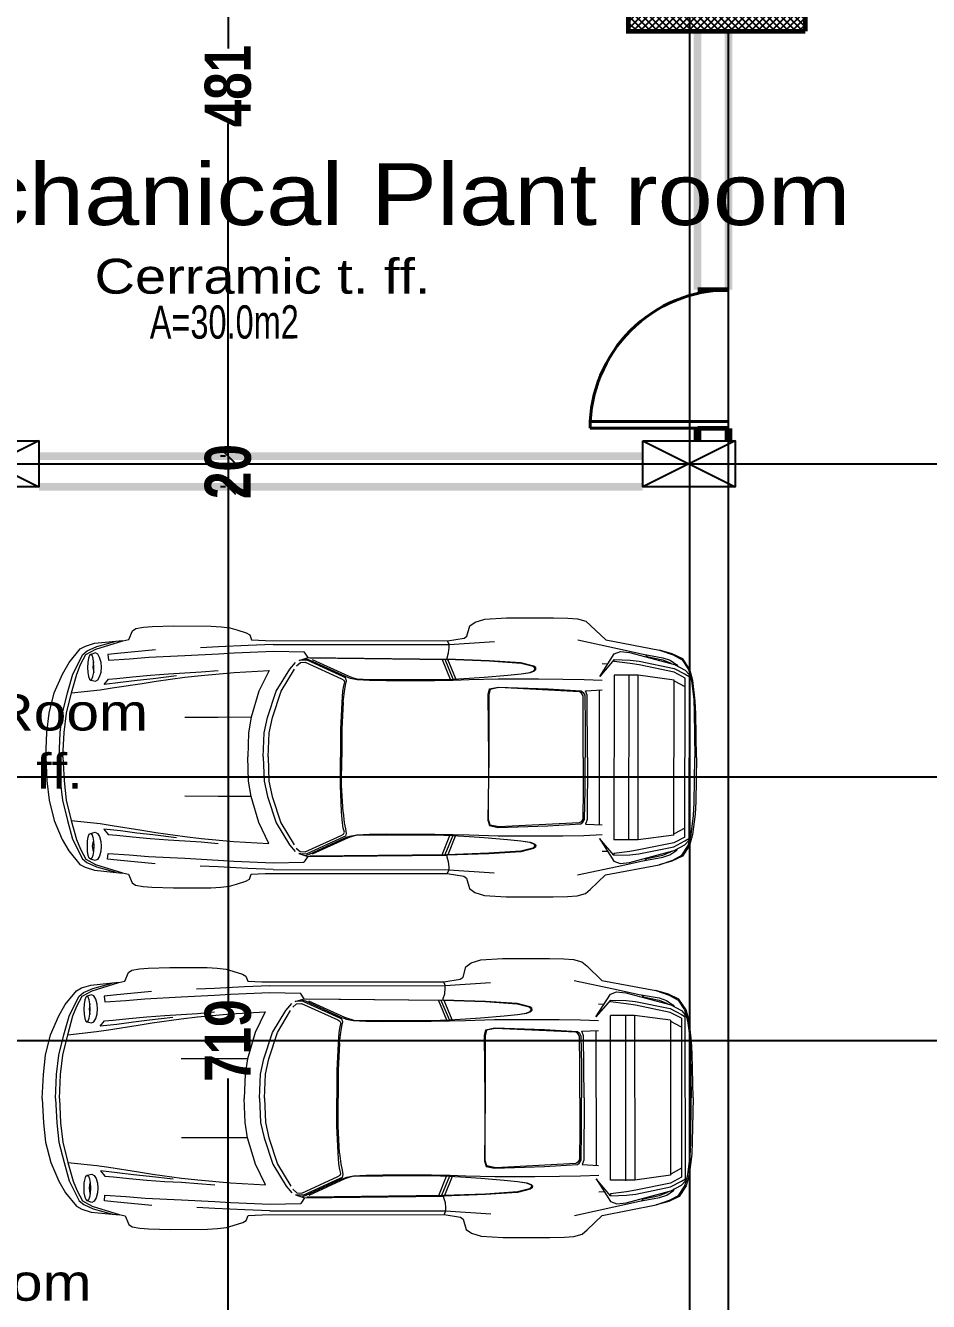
# Model space of a CAD drawing. Extents: x 285329 to 658348, y -83126 to -16980.
# Drawn here: x 327487 to 328074, y -40368 to -39539 of the extents above; entities that cross this region are included whole.
import ezdxf

# ---------------------------------------------------------------- set-up
doc = ezdxf.new("R2010")
doc.units = 0
doc.linetypes.add('CENTER', pattern=[50.8, 31.75, -6.35, 6.35, -6.35])
doc.layers.get('0').update_dxf_attribs({"linetype": 'CONTINUOUS'})
doc.layers.get('DEFPOINTS').update_dxf_attribs({"color": 9, "linetype": 'CONTINUOUS'})
for name, color, linetype, lineweight in [('A-Axis', 1, 'CENTER', 9), ('A-Door', 5, 'CONTINUOUS', 15), ('A-text finishing', 6, 'CONTINUOUS', 13), ('A-text function', 30, 'CONTINUOUS', 20), ('FIGURES', 153, 'CONTINUOUS', 0), ('SECTION-ar', 131, 'CONTINUOUS', 40), ('VIS', 8, 'CONTINUOUS', 18)]:
    doc.layers.add(name, color=color, linetype=linetype, lineweight=lineweight)
for name, color, linetype in [('AXIS', 1, 'CONTINUOUS'), ('COLUMN', 5, 'CONTINUOUS'), ('FURNITURE', 4, 'CONTINUOUS'), ('TEXT', 3, 'CONTINUOUS'), ('WALL', 7, 'CONTINUOUS')]:
    doc.layers.add(name, color=color, linetype=linetype)
doc.styles.add('ARIAL', font='BOD_CB.TTF', dxfattribs={"width": 1.2})
doc.styles.add('CITYBLUEPRINT', font='cityb___.ttf', dxfattribs={"width": 0.8})
doc.styles.get("Standard").update_dxf_attribs({"font": 'sanss___.ttf', "height": 15})
doc.dimstyles.new('50', dxfattribs={"dimtxt": 30, "dimasz": 10, "dimexe": 5, "dimexo": 6, "dimgap": 5, "dimtad": 0, "dimdec": 0, "dimdsep": 46, "dimtxsty": 'CITYBLUEPRINT', "dimblk1": 'OBLIQUE', "dimblk2": 'OBLIQUE', "dimsah": 1, "dimcen": 0.05, "dimdle": 0.03, "dimclre": 22, "dimclrt": 7, "dimadec": 0, "dimazin": 0, "dimtfac": 1, "dimtdec": 0, "dimtix": 1, "dimtmove": 0, "dimatfit": 3, "dimldrblk": 'OBLIQUE', "dimfxl": 1, "dimtolj": 1, "dimtzin": 0, "dimarcsym": 0})

# ---------------------------------------------------------------- blocks, each defined once
blk = doc.blocks.new('XREF1$0$02PCAR09')
at = {"color": 0, "linetype": 'ByBlock'}
for p, q in [((-139.39, 33.77), (-143.26, 30.05)), ((-138.14, 34.83), (-139.39, 33.77)), ((-136.04, 35.43), (-138.14, 34.83)), ((-133.57, 35.58), (-136.04, 35.43)), ((-129.86, 35.7), (-133.57, 35.58)), ((-117.88, 35.7), (-129.86, 35.7)), ((-112.33, 35.34), (-117.88, 35.7)), ((-109.85, 34.59), (-112.33, 35.34)), ((-108.47, 33.6), (-109.85, 34.59)), ((-107.73, 30.95), (-108.47, 33.6)), ((-47.09, 33.02), (-48.85, 32.53)), ((-44.85, 33.29), (-47.09, 33.02)), ((-42.26, 33.45), (-44.85, 33.29)), ((-32.75, 33.53), (-42.26, 33.45)), ((-27.18, 33.31), (-32.75, 33.53)), ((-24.96, 33.14), (-27.18, 33.31)), ((-22.98, 32.83), (-24.96, 33.14)), ((-22.13, 32.24), (-22.98, 32.83)), ((-143.26, 30.05), (-157.04, 27.42)), ((-136.16, 30.07), (-146.25, 27.9)), ((-103.18, 28.82), (-114.79, 29.59)), ((-107, 30.43), (-107.73, 30.95)), ((-102.8, 29.76), (-107, 30.43)), ((-103.18, 28.82), (-102.8, 29.76)), ((-56.22, 29.83), (-102.8, 29.76)), ((-52.64, 29.95), (-56.22, 29.83)), ((-52.16, 31.23), (-52.64, 29.95)), ((-51.29, 31.76), (-52.16, 31.23)), ((-48.85, 32.53), (-51.29, 31.76)), ((-21.22, 30), (-22.13, 32.24)), ((-19.65, 29.66), (-21.22, 30)), ((-12.48, 29.04), (-19.65, 29.78)), ((-12.79, 27.56), (-19.65, 29.66)), ((-13.04, 28.18), (-17.96, 29.55)), ((-162.98, 25.22), (-160.29, 26.5)), ((-160.49, 26.23), (-162.81, 24.98)), ((-149.39, 26.87), (-160.88, 23.8)), ((-157.04, 27.42), (-160.49, 26.23)), ((-160.29, 26.5), (-157.04, 27.42)), ((-152.81, 26.43), (-157.91, 25.53)), ((-153.47, 26.28), (-153.83, 25.85)), ((-146.25, 27.9), (-152.81, 26.43)), ((-147.04, 27.13), (-149.39, 26.87)), ((-145.43, 26.52), (-147.04, 27.13)), ((-141.73, 20.71), (-145.43, 26.52)), ((-58.2, 28.79), (-103.18, 28.82)), ((-103.18, 28.09), (-103.18, 28.82)), ((-103.06, 26.7), (-103.18, 28.09)), ((-102.68, 25.44), (-103.06, 26.7)), ((-67.1, 25.46), (-66.11, 26.89)), ((-58.32, 27.06), (-66.11, 26.89)), ((-48.2, 26.63), (-58.32, 27.06)), ((-58.2, 28.77), (-51.78, 28.55)), ((-51.78, 28.55), (-44.15, 28.14)), ((-44.15, 26.41), (-48.2, 26.63)), ((-44.15, 28.14), (-39.54, 27.93)), ((-35.6, 25.95), (-44.15, 26.41)), ((-28.03, 27.35), (-18.29, 26.45)), ((-18.29, 26.45), (-15.88, 26.19)), ((-15.88, 26.19), (-16.03, 24.72)), ((-13.76, 25.41), (-13.28, 26.26)), ((-13.28, 26.26), (-12.67, 26.55)), ((-10.59, 27.09), (-13.04, 28.18)), ((-10.26, 26.19), (-12.79, 27.56)), ((-12.67, 26.55), (-11.49, 26.19)), ((-10.14, 28.29), (-12.48, 29.04)), ((-11.81, 25.93), (-11.49, 26.19)), ((-11.49, 26.19), (-11.18, 25.93)), ((-9.43, 26.13), (-10.59, 27.09)), ((-8.9, 23.63), (-10.26, 26.19)), ((-8.78, 27.56), (-10.14, 28.29)), ((-6.9, 21.08), (-9.43, 26.13)), ((-5.94, 24.09), (-8.78, 27.56)), ((-164.79, 22.49), (-162.98, 25.22)), ((-162.81, 24.98), (-164.42, 22.49)), ((-160.88, 23.8), (-163.6, 22.32)), ((-161.5, 23.73), (-161.74, 23.33)), ((-159.78, 24.91), (-161.5, 23.73)), ((-151.85, 24.65), (-160.77, 22.81)), ((-160.77, 21.82), (-151.85, 23.66)), ((-159.78, 24.24), (-160.17, 23.99)), ((-157.91, 25.53), (-159.78, 24.91)), ((-157.91, 25.01), (-159.78, 24.24)), ((-153.83, 25.85), (-157.91, 25.01)), ((-149.51, 24.91), (-151.85, 24.65)), ((-151.85, 23.66), (-149.51, 24.04)), ((-145.43, 25.03), (-149.51, 24.91)), ((-149.51, 24.04), (-145.43, 24.53)), ((-145.43, 25.03), (-141.73, 20.73)), ((-145.43, 24.53), (-145.43, 25.03)), ((-142.39, 24.02), (-143.85, 23.95)), ((-125.42, 22.45), (-125.37, 22.96)), ((-125.37, 22.96), (-124.86, 23.34)), ((-125.13, 22.84), (-124.69, 23.22)), ((-124.86, 23.34), (-121.58, 24.14)), ((-124.69, 23.22), (-121.6, 24.01)), ((-121.6, 24.01), (-113.44, 24.57)), ((-121.58, 24.14), (-113.44, 24.69)), ((-113.44, 24.69), (-102.68, 25.08)), ((-113.44, 24.57), (-102.68, 24.96)), ((-104.9, 20.03), (-102.9, 24.96)), ((-104.22, 19.99), (-102.17, 24.96)), ((-101.45, 24.96), (-103.47, 19.98)), ((-67.1, 25.44), (-102.68, 25.06)), ((-102.68, 25.08), (-102.68, 25.44)), ((-102.68, 24.94), (-67.65, 25.32)), ((-102.68, 25.06), (-102.68, 24.94)), ((-77.45, 20.66), (-68.24, 24.88)), ((-67.39, 24.89), (-76.59, 20.66)), ((-76.17, 20.52), (-66.86, 24.77)), ((-66.4, 24.24), (-75.65, 20.03)), ((-66.42, 25.2), (-67.39, 24.89)), ((-67.1, 25.54), (-67.1, 25.54)), ((-64.81, 24.72), (-67.1, 25.46)), ((-66.86, 24.77), (-65.78, 24.81)), ((-65.14, 24.16), (-66.4, 24.24)), ((-65.78, 24.81), (-64.81, 24.72)), ((-64.13, 23.29), (-65.14, 24.16)), ((-62.4, 22.49), (-63.89, 24.21)), ((-26.33, 25.46), (-35.6, 25.95)), ((-21.41, 25.08), (-26.33, 25.46)), ((-16.03, 24.72), (-21.41, 25.08)), ((-14.22, 22.91), (-14.12, 24.14)), ((-14.12, 21.68), (-14.22, 22.91)), ((-14.12, 24.14), (-13.76, 25.41)), ((-12.31, 22.86), (-12.22, 24.26)), ((-12.24, 21.56), (-12.31, 22.86)), ((-12.04, 22.86), (-12.24, 21.56)), ((-12.22, 24.26), (-12.07, 25.22)), ((-12.22, 24.26), (-12.04, 22.86)), ((-12.07, 25.22), (-11.81, 25.93)), ((-11.18, 25.93), (-10.93, 25.22)), ((-10.93, 25.22), (-10.74, 24.13)), ((-10.74, 24.13), (-10.69, 22.86)), ((-10.69, 22.86), (-10.74, 21.58)), ((-7.91, 21.15), (-8.9, 23.63)), ((-4.27, 21.14), (-5.94, 24.09)), ((-166.21, 14.44), (-165.56, 19.69)), ((-165.19, 19.69), (-165.8, 14.82)), ((-165.56, 19.69), (-164.79, 22.49)), ((-164.42, 22.49), (-165.19, 19.69)), ((-163.6, 22.32), (-164.59, 21.21)), ((-163.6, 21.32), (-164.59, 20.71)), ((-164.59, -21.21), (-164.59, 21.21)), ((-160.77, 22.81), (-163.6, 21.32)), ((-163.6, 20.33), (-160.77, 21.82)), ((-163.6, 20.33), (-163.6, -20.33)), ((-160.77, 19.82), (-151.61, 21.07)), ((-160.77, 19.82), (-160.77, -19.82)), ((-151.61, 21.07), (-151.61, -21.07)), ((-151.61, 21.07), (-145.43, 21.07)), ((-149.26, 21.07), (-149.26, -21.19)), ((-145.43, -21.07), (-145.43, 21.07)), ((-137.77, 19.96), (-142.39, 19.75)), ((-132.34, 20.03), (-137.77, 19.96)), ((-126.04, 20.1), (-132.34, 20.03)), ((-115.78, 20.11), (-126.04, 20.1)), ((-125.08, 22.11), (-125.42, 22.45)), ((-125.15, 22.43), (-125.13, 22.84)), ((-124.89, 22.11), (-125.15, 22.43)), ((-124.01, 21.73), (-125.08, 22.11)), ((-123.84, 21.73), (-124.89, 22.11)), ((-121.62, 21.38), (-124.01, 21.73)), ((-121.62, 21.38), (-123.84, 21.73)), ((-118.22, 21.03), (-121.62, 21.38)), ((-112.19, 20.51), (-118.22, 21.03)), ((-108.37, 19.87), (-115.78, 20.11)), ((-108.37, 20.23), (-112.19, 20.51)), ((-104.22, 19.99), (-108.37, 20.23)), ((-104.27, 19.73), (-108.37, 19.87)), ((-99.56, 19.65), (-104.27, 19.73)), ((-99.52, 19.84), (-104.22, 19.99)), ((-87.11, 19.64), (-99.56, 19.65)), ((-87.11, 19.87), (-99.52, 19.84)), ((-82.86, 19.87), (-87.11, 19.87)), ((-82.86, 19.72), (-87.11, 19.64)), ((-79.67, 19.98), (-82.86, 19.87)), ((-79.63, 19.86), (-82.86, 19.72)), ((-79.67, 19.96), (-78.74, 20.2)), ((-77.89, 20.2), (-79.63, 19.86)), ((-78.74, 20.2), (-77.45, 20.66)), ((-77.21, 20.44), (-77.89, 20.2)), ((-76.59, 20.66), (-77.21, 20.44)), ((-76.95, 19.52), (-76.71, 20.25)), ((-76.71, 20.25), (-76.17, 20.52)), ((-76.22, 19.69), (-76.44, 19.24)), ((-75.65, 20.03), (-76.22, 19.69)), ((-60.22, 16.82), (-63.6, 22.49)), ((-58.97, 16.82), (-62.4, 22.49)), ((-57.13, 22.11), (-54.53, 16.8)), ((-48.2, 21.63), (-57.13, 22.11)), ((-39.78, 20.85), (-48.2, 21.63)), ((-39.78, 21.75), (-44.12, 22.11)), ((-35.6, 21.46), (-39.78, 21.75)), ((-35.6, 20.37), (-39.78, 20.85)), ((-31.38, 21.21), (-35.6, 21.46)), ((-28.21, 19.38), (-35.6, 20.37)), ((-33.48, 20.69), (-27.45, 19.99)), ((-26.79, 20.88), (-31.38, 21.21)), ((-27.45, 19.99), (-23.36, 19.5)), ((-22.2, 20.45), (-26.79, 20.88)), ((-18.2, 20.06), (-22.2, 20.45)), ((-16, 19.87), (-18.2, 20.06)), ((-14.89, 18.51), (-16, 19.87)), ((-13.76, 20.44), (-14.12, 21.68)), ((-13.28, 19.65), (-13.76, 20.44)), ((-12.67, 19.33), (-13.28, 19.65)), ((-11.49, 19.6), (-12.67, 19.33)), ((-12.07, 20.57), (-12.24, 21.58)), ((-11.81, 19.84), (-12.07, 20.57)), ((-11.49, 19.6), (-11.81, 19.84)), ((-11.18, 19.81), (-11.49, 19.6)), ((-10.93, 20.51), (-11.18, 19.81)), ((-10.74, 21.58), (-10.93, 20.51)), ((-6.56, 16.32), (-7.91, 21.15)), ((-5.57, 16.32), (-6.9, 21.08)), ((-2.17, 16.31), (-4.27, 21.14)), ((-163.6, 18.05), (-160.88, 19.53)), ((-138.14, 17.06), (-142.38, 17.26)), ((-141.73, 17.26), (-141.73, -17.16)), ((-138.57, 15.9), (-138.14, 17.06)), ((-137.51, 16.58), (-137.9, 15.9)), ((-136.98, 17.01), (-137.51, 16.58)), ((-137.48, 15.78), (-137.08, 16.44)), ((-137.08, 16.44), (-136.55, 16.78)), ((-128.55, 17.52), (-136.98, 17.01)), ((-136.55, 16.78), (-115.95, 17.82)), ((-115.76, 17.94), (-128.55, 17.52)), ((-115.95, 17.82), (-113.73, 17.36)), ((-113.56, 17.48), (-115.76, 17.94)), ((-113.73, 17.36), (-113.35, 15.95)), ((-113.2, 16.07), (-113.56, 17.48)), ((-76.73, 18.37), (-76.95, 19.52)), ((-76.42, 16.82), (-76.73, 18.37)), ((-76.44, 19.24), (-76.15, 18.22)), ((-76.1, 14.07), (-76.42, 16.82)), ((-76.15, 18.22), (-75.93, 16.82)), ((-75.93, 16.82), (-75.72, 13.98)), ((-60.22, 16.82), (-60.22, 16.82)), ((-58, 10.14), (-60.22, 16.82)), ((-56.75, 10.14), (-58.97, 16.82)), ((-54.53, 16.8), (-52.55, 10.14)), ((-24.62, 18.78), (-28.21, 19.38)), ((-17.01, 17.6), (-24.62, 18.78)), ((-23.36, 19.5), (-19.12, 18.97)), ((-19.12, 18.97), (-14.89, 18.51)), ((-13.95, 17.11), (-17.01, 17.6)), ((-6.56, 16.32), (-13.95, 17.11)), ((-5.26, 11.13), (-6.56, 16.32)), ((-4.27, 11.13), (-5.57, 16.32)), ((-166.35, 11.22), (-166.21, 14.44)), ((-165.8, 14.82), (-165.94, 11.59)), ((-138.66, 0), (-138.57, 15.9)), ((-137.9, 15.9), (-138.04, 8.28)), ((-137.56, 8.16), (-137.48, 15.78)), ((-113.4, -0.02), (-113.2, 16.07)), ((-113.35, 15.95), (-113.4, 0.02)), ((-76.1, 14.07), (-75.74, 7.15)), ((-75.72, 13.98), (-75.43, 7.15)), ((-0.87, 11.13), (-2.17, 16.31)), ((-166.57, 0.02), (-166.35, 11.22)), ((-165.94, 11.59), (-166.08, 0)), ((-57.13, 6.18), (-58, 10.14)), ((-55.9, 6.18), (-56.75, 10.14)), ((-52.55, 10.14), (-44.12, 10.09)), ((-52.55, 10.14), (-51.92, 6.18)), ((-44.12, 10.09), (-35.6, 10.09)), ((-4.7, 6.2), (-5.26, 11.13)), ((-3.7, 6.2), (-4.27, 11.13)), ((-0.31, 6.18), (-0.87, 11.13)), ((-138.04, 8.28), (-138.04, 0)), ((-137.56, 0), (-137.56, 8.16)), ((-75.74, 7.15), (-75.77, 0)), ((-75.43, 7.15), (-75.4, 0)), ((-56.89, 0), (-57.13, 6.18)), ((-55.64, 0), (-55.9, 6.18)), ((-51.92, 6.18), (-51.68, 0)), ((-4.39, 0), (-4.7, 6.2)), ((-3.4, 0), (-3.7, 6.2)), ((0, 0), (-0.31, 6.18)), ((-165.94, -11.59), (-166.08, 0)), ((-138.66, 0), (-138.57, -15.9)), ((-138.04, -8.28), (-138.04, 0)), ((-137.56, 0), (-137.56, -8.16)), ((-113.4, 0.02), (-113.2, -16.07)), ((-75.74, -7.15), (-75.77, 0)), ((-75.43, -7.15), (-75.4, 0)), ((-56.89, 0), (-57.13, -6.18)), ((-55.64, 0), (-55.9, -6.18)), ((-51.92, -6.18), (-51.68, 0)), ((-4.39, 0), (-4.7, -6.2)), ((-3.4, 0), (-3.7, -6.2)), ((0, 0), (-0.31, -6.18)), ((-166.57, -0.02), (-166.35, -11.22)), ((-113.35, -15.95), (-113.4, -0.02)), ((-57.13, -6.18), (-58, -10.14)), ((-55.9, -6.18), (-56.75, -10.14)), ((-52.55, -10.14), (-51.92, -6.18)), ((-4.7, -6.2), (-5.26, -11.13)), ((-3.7, -6.2), (-4.27, -11.13)), ((-0.31, -6.18), (-0.87, -11.13)), ((-137.9, -15.9), (-138.04, -8.28)), ((-137.56, -8.16), (-137.48, -15.78)), ((-76.1, -14.07), (-75.74, -7.15)), ((-75.72, -13.98), (-75.43, -7.15)), ((-166.35, -11.22), (-166.21, -14.44)), ((-165.8, -14.82), (-165.94, -11.59)), ((-58, -10.14), (-60.22, -16.82)), ((-56.75, -10.14), (-58.97, -16.82)), ((-54.53, -16.8), (-52.55, -10.14)), ((-52.55, -10.14), (-44.12, -10.09)), ((-44.12, -10.09), (-35.6, -10.09)), ((-5.26, -11.13), (-6.56, -16.32)), ((-4.27, -11.13), (-5.57, -16.32)), ((-0.87, -11.13), (-2.17, -16.31)), ((-166.21, -14.44), (-165.56, -19.69)), ((-165.19, -19.69), (-165.8, -14.82)), ((-138.57, -15.9), (-138.14, -17.06)), ((-137.51, -16.58), (-137.9, -15.9)), ((-137.48, -15.78), (-137.08, -16.44)), ((-113.73, -17.36), (-113.35, -15.95)), ((-113.2, -16.07), (-113.56, -17.48)), ((-76.1, -14.07), (-76.42, -16.82)), ((-75.93, -16.82), (-75.72, -13.98)), ((-2.17, -16.31), (-4.27, -21.14)), ((-163.6, -18.05), (-160.88, -19.53)), ((-138.14, -17.06), (-142.38, -17.26)), ((-136.98, -17.01), (-137.51, -16.58)), ((-137.08, -16.44), (-136.55, -16.78)), ((-128.55, -17.52), (-136.98, -17.01)), ((-136.55, -16.78), (-115.95, -17.82)), ((-115.76, -17.94), (-128.55, -17.52)), ((-115.95, -17.82), (-113.73, -17.36)), ((-113.56, -17.48), (-115.76, -17.94)), ((-76.73, -18.37), (-76.95, -19.52)), ((-76.95, -19.52), (-76.71, -20.25)), ((-76.42, -16.82), (-76.73, -18.37)), ((-76.44, -19.24), (-76.15, -18.22)), ((-76.22, -19.69), (-76.44, -19.24)), ((-76.15, -18.22), (-75.93, -16.82)), ((-60.22, -16.82), (-63.6, -22.49)), ((-58.97, -16.82), (-62.4, -22.49)), ((-60.22, -16.82), (-60.22, -16.82)), ((-57.13, -22.11), (-54.53, -16.8)), ((-28.21, -19.38), (-35.6, -20.37)), ((-24.62, -18.78), (-28.21, -19.38)), ((-27.45, -19.99), (-23.36, -19.5)), ((-17.01, -17.6), (-24.62, -18.78)), ((-23.36, -19.5), (-19.12, -18.97)), ((-19.12, -18.97), (-14.89, -18.51)), ((-13.95, -17.11), (-17.01, -17.6)), ((-14.89, -18.51), (-16, -19.87)), ((-6.56, -16.32), (-13.95, -17.11)), ((-12.67, -19.33), (-13.28, -19.65)), ((-11.49, -19.6), (-12.67, -19.33)), ((-6.56, -16.32), (-7.91, -21.15)), ((-5.57, -16.32), (-6.9, -21.08)), ((-165.56, -19.69), (-164.79, -22.49)), ((-164.42, -22.49), (-165.19, -19.69)), ((-164.79, -22.49), (-162.98, -25.22)), ((-163.6, -21.32), (-164.59, -20.71)), ((-163.6, -22.32), (-164.59, -21.21)), ((-162.81, -24.98), (-164.42, -22.49)), ((-163.6, -20.33), (-160.77, -21.82)), ((-160.77, -22.81), (-163.6, -21.32)), ((-160.88, -23.8), (-163.6, -22.32)), ((-160.77, -19.82), (-151.61, -21.07)), ((-160.77, -21.82), (-151.85, -23.66)), ((-151.85, -24.65), (-160.77, -22.81)), ((-151.61, -21.07), (-145.43, -21.07)), ((-141.73, -20.71), (-145.43, -26.52)), ((-145.43, -25.03), (-141.73, -20.73)), ((-137.77, -19.96), (-142.39, -19.75)), ((-132.34, -20.03), (-137.77, -19.96)), ((-126.04, -20.1), (-132.34, -20.03)), ((-115.78, -20.11), (-126.04, -20.1)), ((-125.08, -22.11), (-125.42, -22.45)), ((-125.42, -22.45), (-125.37, -22.96)), ((-124.89, -22.11), (-125.15, -22.43)), ((-125.15, -22.43), (-125.13, -22.84)), ((-125.13, -22.84), (-124.69, -23.22)), ((-124.01, -21.73), (-125.08, -22.11)), ((-123.84, -21.73), (-124.89, -22.11)), ((-121.62, -21.38), (-124.01, -21.73)), ((-121.62, -21.38), (-123.84, -21.73)), ((-118.22, -21.03), (-121.62, -21.38)), ((-112.19, -20.51), (-118.22, -21.03)), ((-108.37, -19.87), (-115.78, -20.11)), ((-108.37, -20.23), (-112.19, -20.51)), ((-104.27, -19.73), (-108.37, -19.87)), ((-104.22, -19.99), (-108.37, -20.23)), ((-104.9, -20.03), (-102.9, -24.96)), ((-99.56, -19.65), (-104.27, -19.73)), ((-99.52, -19.84), (-104.22, -19.99)), ((-104.22, -19.99), (-102.17, -24.96)), ((-101.45, -24.96), (-103.47, -19.98)), ((-87.11, -19.64), (-99.56, -19.65)), ((-87.11, -19.87), (-99.52, -19.84)), ((-82.86, -19.72), (-87.11, -19.64)), ((-82.86, -19.87), (-87.11, -19.87)), ((-79.63, -19.86), (-82.86, -19.72)), ((-79.67, -19.98), (-82.86, -19.87)), ((-79.67, -19.96), (-78.74, -20.2)), ((-77.89, -20.2), (-79.63, -19.86)), ((-78.74, -20.2), (-77.45, -20.66)), ((-77.21, -20.44), (-77.89, -20.2)), ((-77.45, -20.66), (-68.24, -24.88)), ((-76.59, -20.66), (-77.21, -20.44)), ((-76.71, -20.25), (-76.17, -20.52)), ((-67.39, -24.89), (-76.59, -20.66)), ((-75.65, -20.03), (-76.22, -19.69)), ((-76.17, -20.52), (-66.86, -24.77)), ((-66.4, -24.24), (-75.65, -20.03)), ((-62.4, -22.49), (-63.89, -24.21)), ((-48.2, -21.63), (-57.13, -22.11)), ((-39.78, -20.85), (-48.2, -21.63)), ((-39.78, -21.75), (-44.12, -22.11)), ((-35.6, -20.37), (-39.78, -20.85)), ((-35.6, -21.46), (-39.78, -21.75)), ((-31.38, -21.21), (-35.6, -21.46)), ((-33.48, -20.69), (-27.45, -19.99)), ((-26.79, -20.88), (-31.38, -21.21)), ((-22.2, -20.45), (-26.79, -20.88)), ((-18.2, -20.06), (-22.2, -20.45)), ((-16, -19.87), (-18.2, -20.06)), ((-14.12, -21.68), (-14.22, -22.91)), ((-13.76, -20.44), (-14.12, -21.68)), ((-13.28, -19.65), (-13.76, -20.44)), ((-12.24, -21.56), (-12.31, -22.86)), ((-12.07, -20.57), (-12.24, -21.58)), ((-12.04, -22.86), (-12.24, -21.56)), ((-11.81, -19.84), (-12.07, -20.57)), ((-11.49, -19.6), (-11.81, -19.84)), ((-11.18, -19.81), (-11.49, -19.6)), ((-10.93, -20.51), (-11.18, -19.81)), ((-10.74, -21.58), (-10.93, -20.51)), ((-10.69, -22.86), (-10.74, -21.58)), ((-6.9, -21.08), (-9.43, -26.13)), ((-7.91, -21.15), (-8.9, -23.63)), ((-4.27, -21.14), (-5.94, -24.09)), ((-162.98, -25.22), (-160.29, -26.5)), ((-160.49, -26.23), (-162.81, -24.98)), ((-161.5, -23.73), (-161.74, -23.33)), ((-159.78, -24.91), (-161.5, -23.73)), ((-149.39, -26.87), (-160.88, -23.8)), ((-159.78, -24.24), (-160.17, -23.99)), ((-157.91, -25.01), (-159.78, -24.24)), ((-157.91, -25.53), (-159.78, -24.91)), ((-153.83, -25.85), (-157.91, -25.01)), ((-152.81, -26.43), (-157.91, -25.53)), ((-153.47, -26.28), (-153.83, -25.85)), ((-151.85, -23.66), (-149.51, -24.04)), ((-149.51, -24.91), (-151.85, -24.65)), ((-149.51, -24.04), (-145.43, -24.53)), ((-145.43, -25.03), (-149.51, -24.91)), ((-145.43, -24.53), (-145.43, -25.03)), ((-142.39, -24.02), (-143.85, -23.95)), ((-125.37, -22.96), (-124.86, -23.34)), ((-124.86, -23.34), (-121.58, -24.14)), ((-124.69, -23.22), (-121.6, -24.01)), ((-121.6, -24.01), (-113.44, -24.57)), ((-121.58, -24.14), (-113.44, -24.69)), ((-113.44, -24.57), (-102.68, -24.96)), ((-113.44, -24.69), (-102.68, -25.08)), ((-102.68, -25.44), (-103.06, -26.7)), ((-102.68, -25.06), (-102.68, -24.94)), ((-102.68, -24.94), (-67.65, -25.32)), ((-67.1, -25.44), (-102.68, -25.06)), ((-102.68, -25.08), (-102.68, -25.44)), ((-66.42, -25.2), (-67.39, -24.89)), ((-64.81, -24.72), (-67.1, -25.46)), ((-67.1, -25.46), (-66.11, -26.89)), ((-67.1, -25.54), (-67.1, -25.54)), ((-66.86, -24.77), (-65.78, -24.81)), ((-65.14, -24.16), (-66.4, -24.24)), ((-65.78, -24.81), (-64.81, -24.72)), ((-64.13, -23.29), (-65.14, -24.16)), ((-35.6, -25.95), (-44.15, -26.41)), ((-26.33, -25.46), (-35.6, -25.95)), ((-21.41, -25.08), (-26.33, -25.46)), ((-16.03, -24.72), (-21.41, -25.08)), ((-15.88, -26.19), (-16.03, -24.72)), ((-14.22, -22.91), (-14.12, -24.14)), ((-14.12, -24.14), (-13.76, -25.41)), ((-13.76, -25.41), (-13.28, -26.26)), ((-12.31, -22.86), (-12.22, -24.26)), ((-12.22, -24.26), (-12.04, -22.86)), ((-12.22, -24.26), (-12.07, -25.22)), ((-12.07, -25.22), (-11.81, -25.93)), ((-11.81, -25.93), (-11.49, -26.19)), ((-11.49, -26.19), (-11.18, -25.93)), ((-11.18, -25.93), (-10.93, -25.22)), ((-10.93, -25.22), (-10.74, -24.13)), ((-10.74, -24.13), (-10.69, -22.86)), ((-8.9, -23.63), (-10.26, -26.19)), ((-5.94, -24.09), (-8.78, -27.56)), ((-157.04, -27.42), (-160.49, -26.23)), ((-160.29, -26.5), (-157.04, -27.42)), ((-143.26, -30.05), (-157.04, -27.42)), ((-146.25, -27.9), (-152.81, -26.43)), ((-147.04, -27.13), (-149.39, -26.87)), ((-145.43, -26.52), (-147.04, -27.13)), ((-136.16, -30.07), (-146.25, -27.9)), ((-103.18, -28.82), (-114.79, -29.59)), ((-103.06, -26.7), (-103.18, -28.09)), ((-103.18, -28.09), (-103.18, -28.82)), ((-58.2, -28.79), (-103.18, -28.82)), ((-103.18, -28.82), (-102.8, -29.76)), ((-58.32, -27.06), (-66.11, -26.89)), ((-48.2, -26.63), (-58.32, -27.06)), ((-58.2, -28.77), (-51.78, -28.55)), ((-51.78, -28.55), (-44.15, -28.14)), ((-44.15, -26.41), (-48.2, -26.63)), ((-44.15, -28.14), (-39.54, -27.93)), ((-28.03, -27.35), (-18.29, -26.45)), ((-12.79, -27.56), (-19.65, -29.66)), ((-12.48, -29.04), (-19.65, -29.78)), ((-18.29, -26.45), (-15.88, -26.19)), ((-13.04, -28.18), (-17.96, -29.55)), ((-13.28, -26.26), (-12.67, -26.55)), ((-10.59, -27.09), (-13.04, -28.18)), ((-10.26, -26.19), (-12.79, -27.56)), ((-12.67, -26.55), (-11.49, -26.19)), ((-10.14, -28.29), (-12.48, -29.04)), ((-9.43, -26.13), (-10.59, -27.09)), ((-8.78, -27.56), (-10.14, -28.29)), ((-139.39, -33.77), (-143.26, -30.05)), ((-107.73, -30.95), (-108.47, -33.6)), ((-107, -30.43), (-107.73, -30.95)), ((-102.8, -29.76), (-107, -30.43)), ((-56.22, -29.83), (-102.8, -29.76)), ((-52.64, -29.95), (-56.22, -29.83)), ((-52.16, -31.23), (-52.64, -29.95)), ((-51.29, -31.76), (-52.16, -31.23)), ((-48.85, -32.53), (-51.29, -31.76)), ((-47.09, -33.02), (-48.85, -32.53)), ((-22.13, -32.24), (-22.98, -32.83)), ((-21.22, -30), (-22.13, -32.24)), ((-19.65, -29.66), (-21.22, -30)), ((-138.14, -34.83), (-139.39, -33.77)), ((-136.04, -35.43), (-138.14, -34.83)), ((-133.57, -35.58), (-136.04, -35.43)), ((-129.86, -35.7), (-133.57, -35.58)), ((-117.88, -35.7), (-129.86, -35.7)), ((-112.33, -35.34), (-117.88, -35.7)), ((-109.85, -34.59), (-112.33, -35.34)), ((-108.47, -33.6), (-109.85, -34.59)), ((-44.85, -33.29), (-47.09, -33.02)), ((-42.26, -33.45), (-44.85, -33.29)), ((-32.75, -33.53), (-42.26, -33.45)), ((-27.18, -33.31), (-32.75, -33.53)), ((-24.96, -33.14), (-27.18, -33.31)), ((-22.98, -32.83), (-24.96, -33.14))]:
    blk.add_line(p, q, dxfattribs=at)
blk = doc.blocks.new('COLUMN')
at = {"layer": 'AXIS'}
for p, q in [((236924.7, -9644.26), (236984.7, -9674.26)), ((236984.7, -9644.26), (236924.7, -9674.26))]:
    blk.add_line(p, q, dxfattribs=at)
at = {"layer": 'COLUMN'}
blk.add_lwpolyline([(236924.7, -9644.26), (236984.7, -9644.26), (236984.7, -9674.26), (236924.7, -9674.26)], close=True, dxfattribs=at)
blk = doc.blocks.new('cbcb')
at = {"layer": 'AXIS'}
for p, q in [((328030.95, -10741.69), (328030.42, -14326.06)), ((327238.21, -11454.5), (329573.73, -11454.5)), ((327245.11, -11829.25), (329571.96, -11829.25))]:
    blk.add_line(p, q, dxfattribs=at)
at = {"layer": 'WALL', "linetype": 'Continuous'}
for p in [(90623.25, -1795.24), (91075.72, -1795.24)]:
    blk.add_blockref('COLUMN', p, dxfattribs=at)
blk = doc.blocks.new('D70')
at = {"layer": 'A-Axis'}
blk.add_line((307725.06, -30884.76), (307725.06, -30817.08), dxfattribs=at)
at = {"layer": 'A-Door'}
for p, q in [((307725.06, -30817.08), (307725.06, -30820.45)), ((307792.75, -30817.08), (307792.75, -30820.45))]:
    blk.add_line(p, q, dxfattribs=at)
at = {"layer": 'SECTION-ar', "ltscale": 20}
for p, q in [((307725.06, -30817.08), (307792.75, -30817.08)), ((307792.75, -30820.45), (307725.06, -30820.45))]:
    blk.add_line(p, q, dxfattribs=at)
at = {"layer": 'SECTION-ar', "ltscale": 20, "extrusion": (0, 0, -1)}
blk.add_ellipse((307725.06, -30817.08), major_axis=(-47.86, 47.86), ratio=1, start_param=2.356194, end_param=3.926991, dxfattribs=at)
blk = doc.blocks.new('_Oblique')
at = {"color": 0, "lineweight": -2}
blk.add_line((-0.5, -0.5), (0.5, 0.5), dxfattribs=at)
blk = doc.blocks.new('*D2856')
at = {"layer": 'DEFPOINTS', "color": 0, "linetype": 'Continuous', "lineweight": 5, "transparency": 16777216}
for p in [(327606.43, -39337.73), (327618.77, -39818.71), (327623.13, -39818.71)]:
    blk.add_point(p, dxfattribs=at)
at = {"layer": 'VIS', "color": 22, "linetype": 'Continuous', "lineweight": -2, "transparency": 16777216}
for p, q in [((327612.43, -39337.73), (327623.77, -39337.73)), ((327617.13, -39818.71), (327613.77, -39818.71))]:
    blk.add_line(p, q, dxfattribs=at)
at = {"layer": 'VIS', "color": 0, "linetype": 'Continuous', "lineweight": -2, "transparency": 16777216}
for p, q in [((327618.77, -39337.7), (327618.77, -39553.81)), ((327618.77, -39818.74), (327618.77, -39602.63))]:
    blk.add_line(p, q, dxfattribs=at)
at = {"layer": 'VIS', "color": 0, "linetype": 'Continuous', "lineweight": -2, "transparency": 16777216, "xscale": 10, "yscale": 10, "zscale": 10}
for p, rotation in [((327618.77, -39337.73), 90), ((327618.77, -39818.71), 270)]:
    blk.add_blockref('_Oblique', p, dxfattribs=dict(at, rotation=rotation))
at = {"layer": 'VIS', "color": 7, "linetype": 'Continuous', "lineweight": 5, "transparency": 16777216, "insert": (327618.77, -39578.22), "char_height": 30, "attachment_point": 5, "rotation": 90, "style": 'CITYBLUEPRINT'}
blk.add_mtext('\\A1;481', dxfattribs=at)
blk = doc.blocks.new('*D2857')
at = {"layer": 'DEFPOINTS', "color": 0, "linetype": 'Continuous', "lineweight": 5, "transparency": 16777216}
for p in [(327623.13, -39818.71), (327618.77, -39838.71), (327623.13, -39838.71)]:
    blk.add_point(p, dxfattribs=at)
at = {"layer": 'VIS', "color": 0, "linetype": 'Continuous', "lineweight": -2, "transparency": 16777216}
for p, q in [((327618.77, -39818.71), (327618.77, -39808.71)), ((327618.77, -39818.71), (327618.77, -39838.71)), ((327618.77, -39838.71), (327618.77, -39848.71))]:
    blk.add_line(p, q, dxfattribs=at)
at = {"layer": 'VIS', "color": 22, "linetype": 'Continuous', "lineweight": -2, "transparency": 16777216}
for p, q in [((327617.13, -39818.71), (327613.77, -39818.71)), ((327617.13, -39838.71), (327613.77, -39838.71))]:
    blk.add_line(p, q, dxfattribs=at)
at = {"layer": 'VIS', "color": 0, "linetype": 'Continuous', "lineweight": -2, "transparency": 16777216, "xscale": 10, "yscale": 10, "zscale": 10}
for p, rotation in [((327618.77, -39818.71), 270), ((327618.77, -39838.71), 90)]:
    blk.add_blockref('_Oblique', p, dxfattribs=dict(at, rotation=rotation))
at = {"layer": 'VIS', "color": 7, "linetype": 'Continuous', "lineweight": 5, "transparency": 16777216, "insert": (327618.77, -39828.71), "char_height": 30, "attachment_point": 5, "rotation": 90, "style": 'CITYBLUEPRINT'}
blk.add_mtext('\\A1;20', dxfattribs=at)
blk = doc.blocks.new('*D2858')
at = {"layer": 'DEFPOINTS', "color": 0, "linetype": 'Continuous', "lineweight": 5, "transparency": 16777216}
for p in [(327623.13, -39838.71), (327618.77, -40558.17), (327620.11, -40558.17)]:
    blk.add_point(p, dxfattribs=at)
at = {"layer": 'VIS', "color": 22, "linetype": 'Continuous', "lineweight": -2, "transparency": 16777216}
for p, q in [((327617.13, -39838.71), (327613.77, -39838.71)), ((327614.11, -40558.17), (327613.77, -40558.17))]:
    blk.add_line(p, q, dxfattribs=at)
at = {"layer": 'VIS', "color": 0, "linetype": 'Continuous', "lineweight": -2, "transparency": 16777216}
for p, q in [((327618.77, -39838.68), (327618.77, -40173.88)), ((327618.77, -40558.2), (327618.77, -40223))]:
    blk.add_line(p, q, dxfattribs=at)
at = {"layer": 'VIS', "color": 0, "linetype": 'Continuous', "lineweight": -2, "transparency": 16777216, "xscale": 10, "yscale": 10, "zscale": 10}
for p, rotation in [((327618.77, -39838.71), 90), ((327618.77, -40558.17), 270)]:
    blk.add_blockref('_Oblique', p, dxfattribs=dict(at, rotation=rotation))
at = {"layer": 'VIS', "color": 7, "linetype": 'Continuous', "lineweight": 5, "transparency": 16777216, "insert": (327618.77, -40198.44), "char_height": 30, "attachment_point": 5, "rotation": 90, "style": 'CITYBLUEPRINT'}
blk.add_mtext('\\A1;719', dxfattribs=at)
blk = doc.blocks.new('*D2901')
at = {"layer": 'DEFPOINTS', "color": 0, "linetype": 'Continuous', "lineweight": 5, "transparency": 16777216}
for p in [(327294.06, -40011.22), (329114.77, -40011.22), (329114.77, -40027.16)]:
    blk.add_point(p, dxfattribs=at)
at = {"layer": 'VIS', "color": 22, "linetype": 'Continuous', "lineweight": -2, "transparency": 16777216}
for p, q in [((327294.06, -40017.22), (327294.06, -40032.16)), ((329114.77, -40017.22), (329114.77, -40032.16))]:
    blk.add_line(p, q, dxfattribs=at)
at = {"layer": 'VIS', "color": 0, "linetype": 'Continuous', "lineweight": -2, "transparency": 16777216}
for p, q in [((327294.03, -40027.16), (328176.91, -40027.16)), ((329114.8, -40027.16), (328231.92, -40027.16))]:
    blk.add_line(p, q, dxfattribs=at)
at = {"layer": 'VIS', "color": 0, "linetype": 'Continuous', "lineweight": -2, "transparency": 16777216, "xscale": 10, "yscale": 10, "zscale": 10, "rotation": 180}
blk.add_blockref('_Oblique', (327294.06, -40027.16), dxfattribs=at)
at = {"layer": 'VIS', "color": 0, "linetype": 'Continuous', "lineweight": -2, "transparency": 16777216, "xscale": 10, "yscale": 10, "zscale": 10}
blk.add_blockref('_Oblique', (329114.77, -40027.16), dxfattribs=at)
at = {"layer": 'VIS', "color": 7, "linetype": 'Continuous', "lineweight": 5, "transparency": 16777216, "insert": (328204.41, -40027.16), "char_height": 30, "attachment_point": 5, "style": 'CITYBLUEPRINT'}
blk.add_mtext('\\A1;1821', dxfattribs=at)
blk = doc.blocks.new('huy')
at = {"layer": 'AXIS'}
h = blk.add_hatch(dxfattribs=at)
h.set_pattern_fill('ANSI37', color=256, style=0)
h.set_pattern_definition([(45, (-12919.7087, 458.9356), (-2.24506403, 2.24506403), []), (135, (-12919.7087, 458.9356), (-2.24506403, -2.24506403), [])])
h.paths.add_polyline_path([(322259.9, -40340.58), (322280.3, -40340.58), (322280.3, -40155.5), (322259.9, -40155.5)], flags=17)
h.paths.add_polyline_path([(322259.9, -40340.58), (322259.9, -40360.58), (322374.96, -40360.58), (322374.96, -40340.58)])
h.paths.add_polyline_path([(322259.9, -40140.5), (322259.9, -40155.5), (322500, -40155.5), (322500, -40340.58), (322490, -40340.58), (322490, -40360.58), (322520, -40360.58), (322520, -40140.5)])
at = {"layer": 'FURNITURE'}
blk.add_line((322490, -40340.58), (322374.96, -40340.58), dxfattribs=at)
at = {"layer": 'FURNITURE', "ltscale": 3}
for points in [[(322490.61, -40165), (322314.88, -40165), (322314.88, -40331.45), (322490.61, -40331.45)], [(322311.5, -40311.6), (322286.23, -40311.6), (322286.23, -40192.66), (322311.5, -40192.66)]]:
    blk.add_lwpolyline(points, close=True, dxfattribs=at)
at = {"layer": 'WALL', "ltscale": 3}
blk.add_line((322259.9, -40140.5), (322424.96, -40140.5), dxfattribs=at)
blk.add_line((322259.9, -40140.5), (322424.96, -40140.5), dxfattribs=at)
blk.add_line((322259.9, -40140.5), (322424.96, -40140.5), dxfattribs=at)
at = {"layer": 'WALL', "linetype": 'Continuous', "const_width": 3}
for points in [[(322374.96, -40360.58), (322259.9, -40360.58), (322259.9, -40140.5), (322484.96, -40140.5)], [(322259.9, -40140.5), (322424.96, -40140.5)], [(322259.9, -40140.5), (322424.96, -40140.5)], [(322484.96, -40140.5), (322520, -40140.5), (322520, -40360.58), (322490, -40360.58)], [(322490, -40340.58), (322500, -40340.58), (322500, -40155.5), (322280.3, -40155.5), (322280.3, -40340.58), (322374.96, -40340.58)], [(322374.96, -40340.58), (322374.96, -40360.58)], [(322490, -40340.58), (322490, -40360.58)], [(322500, -40340.58), (322490, -40340.58), (322490, -40360.58)]]:
    blk.add_lwpolyline(points, dxfattribs=at)

msp = doc.modelspace()

# ---------------------------------------------------------------- linework, layer by layer
at = {"layer": 'FURNITURE', "ltscale": 3}
msp.add_line((327943.97, -42243.58), (327943.97, -39542.68), dxfattribs=at)
at = {"layer": 'WALL', "linetype": 'Continuous', "ltscale": 3, "const_width": 5}
for points in [[(327923.97, -39710.6), (327923.97, -39542.68)], [(327943.97, -39710.6), (327943.97, -39542.68)], [(327923.97, -39808.71), (327923.97, -39800.6)], [(327943.97, -39808.71), (327943.97, -39800.6)], [(327888.33, -39818.71), (327495.85, -39818.71)], [(327888.33, -39838.71), (327495.85, -39838.71)]]:
    msp.add_lwpolyline(points, dxfattribs=at)
at = {"layer": 'WALL', "linetype": 'Continuous', "const_width": 3}
for points in [[(327943.97, -39710.6), (327923.97, -39710.6)], [(327943.97, -39800.6), (327923.97, -39800.6)]]:
    msp.add_lwpolyline(points, dxfattribs=at)

# ---------------------------------------------------------------- block references
at = {"layer": 'FIGURES', "lineweight": 0}
for p, xscale, yscale, zscale, rotation in [((327500.24, -40013.98, -260.83), 2.539999999841102, 2.539999999841102, 2.539999999841102, 179.923157586217), ((327497.94, -40236.15), -2.539999999841102, 2.539999999105928, 2.540000000000873, 0.0768424137829893)]:
    msp.add_blockref('XREF1$0$02PCAR09', p, dxfattribs=dict(at, xscale=xscale, yscale=yscale, zscale=zscale, rotation=rotation))
at = {"layer": 'VIS', "linetype": 'Continuous', "lineweight": 5}
for name, p in [('cbcb', (-112.1, -28369.21)), ('huy', (5618.97, 817.9))]:
    msp.add_blockref(name, p, dxfattribs=at)
at = {"layer": 'WALL', "linetype": 'Continuous', "xscale": 1.327868852461163, "yscale": 1.327868852461163, "zscale": 1.327868852461163, "rotation": 180}
msp.add_blockref('D70', (736562.5, -80721.64), dxfattribs=at)

# ---------------------------------------------------------------- texts
at = {"layer": 'A-text finishing', "style": 'ARIAL', "width": 1.2}
for p in [(327531.98, -39713.14), (327305.93, -40034.66)]:
    msp.add_text('Cerramic t. ff.', height=22.68, dxfattribs=at).set_placement(p)
at = {"layer": 'A-text function', "attachment_point": 1, "style": 'ARIAL'}
for s, insert, char_height, width in [('{\\W1.2;Mechanical Plant room}', (327367.52, -39628.36), 40.1834, 697.5582), ('Receiving Room', (327286.4, -39973.16), 23.814, 413.3955), ('Rubbish Room', (327277.28, -40343.68), 23.814, 413.3955)]:
    msp.add_mtext(s, dxfattribs=dict(at, insert=insert, char_height=char_height, width=width))
at = {"layer": 'TEXT', "width": 0.7}
msp.add_text('A=30.0m2', height=21.6, rotation=0.12695, dxfattribs=at).set_placement((327567.89, -39742.47))

# ---------------------------------------------------------------- dimensions: what is measured, and where the dimension line sits
at = {"layer": 'VIS', "linetype": 'Continuous', "lineweight": 5}
for base, p1, p2, picture, middle in [((327618.77, -39818.71), (327606.43, -39337.73), (327623.13, -39818.71), '*D2856', (327618.77, -39578.22)), ((327618.77, -39838.71), (327623.13, -39818.71), (327623.13, -39838.71), '*D2857', (327618.77, -39828.71)), ((327618.77, -40558.17), (327623.13, -39838.71), (327620.11, -40558.17), '*D2858', (327618.77, -40198.44))]:
    dim = msp.add_linear_dim(base=base, p1=p1, p2=p2, angle=90, dimstyle='50', override={"dimtmove": 1}, dxfattribs=at)
    dim.commit()
    dim.dimension.update_dxf_attribs({"geometry": picture, "text_midpoint": middle})
dim = msp.add_linear_dim(base=(329114.77, -40027.16), p1=(327294.06, -40011.22), p2=(329114.77, -40011.22), dimstyle='50', override={"dimtmove": 1}, dxfattribs=at)
dim.commit()
dim.dimension.update_dxf_attribs({"geometry": '*D2901', "text_midpoint": (328204.41, -40027.16)})

doc.saveas('drawing.dxf')
